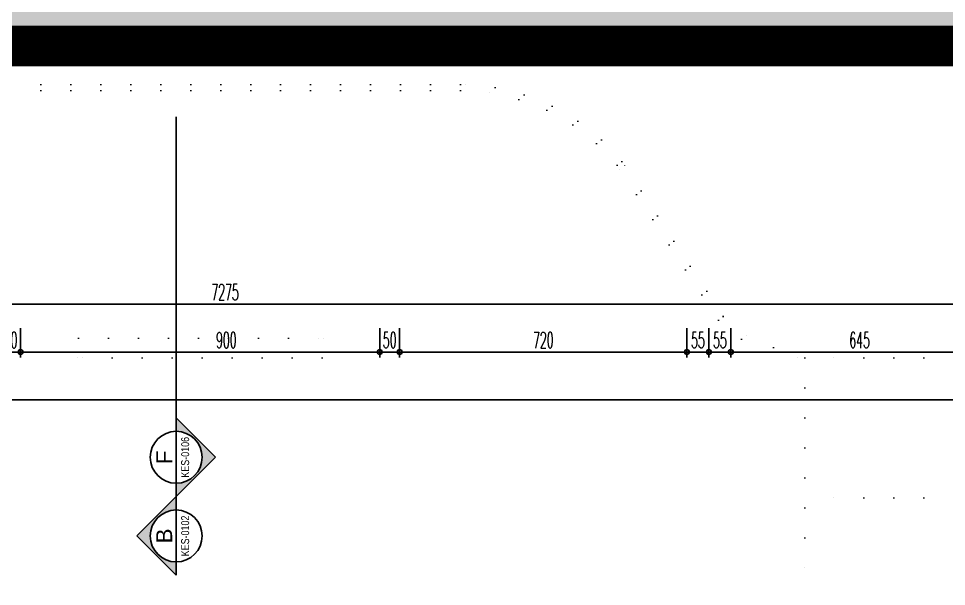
# Model space of a CAD drawing. Extents: x -5598 to 26293, y -3808 to 13850.
# Drawn here: x 6545 to 8870, y -1402 to 20 of the extents above; entities that cross this region are included whole.
import ezdxf
from ezdxf.enums import TextEntityAlignment as Align

# ---------------------------------------------------------------- set-up
doc = ezdxf.new("R2010")
doc.units = 0
doc.header["$LTSCALE"] = 100
doc.header["$MEASUREMENT"] = 0
doc.linetypes.add('DOT', pattern=[0.25, 0, -0.25])
doc.linetypes.add('HIDDEN2', pattern=[4.7625, 3.175, -1.5875])
for name, color, linetype in [('KOLON', 7, 'Continuous'), ('OLCU DIS', 7, 'Continuous'), ('SOLID', 7, 'Continuous'), ('TARAMA', 7, 'Continuous'), ('YAZI', 7, 'Continuous')]:
    doc.layers.add(name, color=color, linetype=linetype)
doc.layers.add('YOLLAR', color=7, linetype='Continuous', lineweight=15)
doc.styles.add('ARIAL', font='arial.ttf', dxfattribs={"width": 0.7})
doc.styles.add('olcu', font='romans.shx', dxfattribs={"width": 0.5})
doc.dimstyles.new('1-200', dxfattribs={"dimtxt": 40, "dimasz": 2, "dimexe": 0, "dimexo": 0, "dimgap": 10, "dimtad": 1, "dimdec": 4, "dimrnd": 0.1, "dimzin": 9, "dimdsep": 46, "dimtxsty": 'olcu', "dimblk1": 'SOL', "dimblk2": 'SAG', "dimsah": 1, "dimcen": 0, "dimse1": 1, "dimse2": 1, "dimclre": 13, "dimadec": 0, "dimazin": 0, "dimtfac": 1, "dimtdec": 4, "dimtix": 1, "dimtmove": 2, "dimatfit": 2, "dimldrblk": 'SOL', "dimfxl": 0, "dimtolj": 1, "dimarcsym": 0})
pattern_1 = [(45, (-5880, 61457.253), (-17.6776695, 17.6776695), []), (45, (-5862.322, 61457.253), (-17.6776695, 17.6776695), [12.5, -6.25])]

# ---------------------------------------------------------------- blocks, each defined once
blk = doc.blocks.new('*U568')
h = blk.add_hatch(color=256)
edge = h.paths.add_edge_path()
edge.add_arc((0, 0), 0.65, 0, 180)
edge.add_line((-0.65, 0), (-0.985, 0))
edge.add_line((-0.985, 0), (0, 0.985))
edge.add_line((0, 0.985), (0.985, 0))
edge.add_line((0.985, 0), (0.65, 0))
for p, q in [((0, 0.985), (-0.985, 0)), ((0, 0.985), (0.985, 0)), ((0.985, 0), (-0.985, 0))]:
    blk.add_line(p, q)
at = {"linetype": 'HIDDEN2', "ltscale": 0.2}
blk.add_line((0.985, 0), (8.523, 0), dxfattribs=at)
blk.add_circle((0, 0), 0.65)
at = {"style": 'ARIAL'}
blk.add_attdef('A', text='', height=0.4, dxfattribs=at).set_placement((0, 0.3), align=Align.MIDDLE_CENTER)
at = {"style": 'ARIAL', "width": 0.8}
blk.add_attdef('AL134', text='', height=0.2, dxfattribs=at).set_placement((0, -0.225), align=Align.MIDDLE_CENTER)
blk = doc.blocks.new('*U567')
h = blk.add_hatch(color=256)
edge = h.paths.add_edge_path()
edge.add_arc((0, 0), 0.65, 180, 360, ccw=False)
edge.add_line((-0.65, 0), (-0.985, 0))
edge.add_line((-0.985, 0), (0, -0.985))
edge.add_line((0, -0.985), (0.985, 0))
edge.add_line((0.985, 0), (0.65, 0))
for p, q in [((0.985, 0), (-0.985, 0)), ((0, -0.985), (-0.985, 0)), ((0, -0.985), (0.985, 0))]:
    blk.add_line(p, q)
at = {"linetype": 'HIDDEN2', "ltscale": 0.2}
blk.add_line((0.985, 0), (8.523, 0), dxfattribs=at)
blk.add_circle((0, 0), 0.65)
at = {"style": 'ARIAL'}
blk.add_attdef('A', text='', height=0.4, dxfattribs=at).set_placement((0, 0.3), align=Align.MIDDLE_CENTER)
at = {"style": 'ARIAL', "width": 0.8}
blk.add_attdef('AL134', text='', height=0.2, dxfattribs=at).set_placement((0, -0.225), align=Align.MIDDLE_CENTER)
blk = doc.blocks.new('KESIT YERLERI')
at = {"layer": 'YAZI', "color": 7, "xscale": 100, "yscale": 100, "zscale": 100, "rotation": 90}
for name, p, values in [('*U567', (10235, 7301.1), {'A': 'F', 'AL134': 'KES-0106'}), ('*U568', (10235, 7104.1), {'A': 'B', 'AL134': 'KES-0102'})]:
    blk.add_blockref(name, p, dxfattribs=at).add_auto_attribs(values)
blk = doc.blocks.new('*U550')
at = {"color": 0, "linetype": 'ByBlock', "ltscale": 3}
for p, q in [((1772.4, -12465), (467.7, -12465)), ((1772.4, -12480), (467.7, -12480)), ((2418.7, -13054.9), (2165.1, -12667)), ((2430.5, -13045.6), (2177.2, -12658.1)), ((815.6, -13100), (1425.6, -13100)), ((7740, -13135), (2634.1, -13135)), ((1425.6, -13150), (815.6, -13150)), ((7740, -13150), (2634, -13150))]:
    blk.add_line(p, q, dxfattribs=at)
at = {"color": 16, "linetype": 'ByBlock', "ltscale": 3}
for p, q in [((2635.3, -13150), (2635.3, -13750)), ((7740, -13500), (2635.3, -13500))]:
    blk.add_line(p, q, dxfattribs=at)
at = {"color": 0, "linetype": 'ByBlock', "ltscale": 3}
for centre, radius, start, end in [((1769.1, -12992.7), 527.7, 39.3523, 89.6464), ((1769.1, -12992.7), 512.7, 39.4421, 89.6413), ((2637.9, -12849.9), 300.2, 223.0968, 269.2613), ((2637.9, -12849.9), 285.2, 223.3551, 269.2421), ((815.6, -13125), 25, 90, 270), ((1425.6, -13125), 25, 270, 90)]:
    blk.add_arc(centre, radius, start, end, dxfattribs=at)
blk = doc.blocks.new('TASIYICI SISTEM (1.BODRUM KAT)')
at = {"layer": 'TARAMA'}
h = blk.add_hatch(dxfattribs=at)
h.set_pattern_fill('ANSI33', color=253, scale=100)
h.set_pattern_definition(pattern_1)
h.paths.add_polyline_path([(-3870, -12240), (-3940, -12240), (-3940, -12280), (-4720, -12280), (-4720, -12240), (-4790, -12240), (-4790, -12280), (-4935, -12280), (-4935, -12320), (-4890, -12320), (-4890, -12620), (-5290, -12620), (-5290, -12320), (-5245, -12320), (-5245, -12280), (-5290, -12280), (-5290, -11360), (-5320, -11360), (-5320, -12280), (-5850, -12280), (-5850, -11390), (-5530, -11390), (-5530, -11360), (-5850, -11360), (-5850, -10630), (-5790, -10630), (-5790, -10540), (-5880, -10540), (-5880, -12320), (-5330, -12320), (-5330, -12660), (-4850, -12660), (-4850, -12320), (-3910, -12320), (-3910, -12500), (-3340, -12500), (-3340, -12320), (-3060, -12320), (-3060, -12660), (-2455, -12660), (-2455, -12320), (4820, -12320), (4820, -12660), (5300, -12660), (5300, -12320), (6520, -12320), (6520, -12660), (7000, -12660), (7000, -12320), (7150, -12320), (7150, -12280), (7040, -12280), (7040, -12240), (6960, -12240), (6960, -12280), (6915, -12280), (6915, -12320), (6960, -12320), (6960, -12620), (6560, -12620), (6560, -12320), (6605, -12320), (6605, -12280), (6185, -12280), (6185, -12240), (6105, -12240), (6105, -12280), (5340, -12280), (5340, -12240), (5260, -12240), (5260, -12280), (5215, -12280), (5215, -12320), (5260, -12320), (5260, -12620), (4860, -12620), (4860, -12320), (4905, -12320), (4905, -12280), (4465, -12280), (4465, -12240), (4355, -12240), (4355, -12280), (3790, -12280), (3790, -12240), (3700, -12240), (3700, -12280), (3130, -12280), (3130, -12240), (3060, -12240), (3060, -12280), (2430, -12280), (2430, -12240), (2360, -12240), (2360, -12280), (1687.5, -12280), (1687.5, -12220), (1552.5, -12220), (1552.5, -12280), (687.5, -12280), (687.5, -12220), (552.5, -12220), (552.5, -12280), (-120, -12280), (-120, -12240), (-190, -12240), (-190, -12280), (-820, -12280), (-820, -12240), (-890, -12240), (-890, -12280), (-1470, -12280), (-1470, -12240), (-1540, -12240), (-1540, -12280), (-2170, -12280), (-2170, -12240), (-2240, -12240), (-2240, -12280), (-2665, -12280), (-2665, -12320), (-2620, -12320), (-2620, -12620), (-3020, -12620), (-3020, -12320), (-2975, -12320), (-2975, -12280), (-3020, -12280), (-3020, -12240), (-3090, -12240), (-3090, -12280), (-3380, -12280), (-3380, -12460), (-3870, -12460)])
h.paths.add_polyline_path([(-2595, -12320), (-2495, -12320), (-2495, -12620), (-2595, -12620)], flags=16)
h = blk.add_hatch(dxfattribs=at)
h.set_pattern_fill('ANSI33', color=253, scale=100)
h.set_pattern_definition(pattern_1)
h.paths.add_polyline_path([(5340, -12240), (5260, -12240), (5260, -12280), (5215, -12280), (5215, -12320), (5260, -12320), (5260, -12620), (4860, -12620), (4860, -12320), (4905, -12320), (4905, -12280), (4465, -12280), (4465, -12240), (4355, -12240), (4355, -12280), (3790, -12280), (3790, -12240), (3700, -12240), (3700, -12280), (3130, -12280), (3130, -12240), (3060, -12240), (3060, -12280), (2430, -12280), (2430, -12240), (2360, -12240), (2360, -12280), (1687.5, -12280), (1687.5, -12220), (1552.5, -12220), (1552.5, -12280), (687.5, -12280), (687.5, -12220), (552.5, -12220), (552.5, -12280), (-120, -12280), (-120, -12240), (-190, -12240), (-190, -12280), (-820, -12280), (-820, -12240), (-890, -12240), (-890, -12280), (-1470, -12280), (-1470, -12240), (-1540, -12240), (-1540, -12280), (-2170, -12280), (-2170, -12240), (-2240, -12240), (-2240, -12280), (-2665, -12280), (-2665, -12320), (-2620, -12320), (-2620, -12620), (-3020, -12620), (-3020, -12320), (-2975, -12320), (-2975, -12280), (-3020, -12280), (-3020, -12240), (-3090, -12240), (-3090, -12280), (-3380, -12280), (-3380, -12460), (-3870, -12460), (-3870, -12240), (-3940, -12240), (-3940, -12280), (-3983.9, -12280), (-3983.9, -12320), (-3910, -12320), (-3910, -12500), (-3340, -12500), (-3340, -12320), (-3060, -12320), (-3060, -12660), (-2455, -12660), (-2455, -12320), (4820, -12320), (4820, -12660), (5300, -12660), (5300, -12320), (6520, -12320), (6520, -12660), (7000, -12660), (7000, -12320), (7150, -12320), (7150, -12280), (7040, -12280), (7040, -12240), (6960, -12240), (6960, -12280), (6915, -12280), (6915, -12320), (6960, -12320), (6960, -12620), (6560, -12620), (6560, -12320), (6605, -12320), (6605, -12280), (6185, -12280), (6185, -12240), (6105, -12240), (6105, -12280), (5340, -12280)])
h.paths.add_polyline_path([(-2495, -12320), (-2495, -12620), (-2595, -12620), (-2595, -12320)], flags=16)
at = {"layer": 'KOLON', "color": 4, "ltscale": 5}
blk.add_lwpolyline([(-2455, -12320), (4820, -12320), (4820, -12660), (5300, -12660), (5300, -12320), (6520, -12320)], dxfattribs=at)
blk = doc.blocks.new('SOL')
at = {"color": 0}
for p, q in [((0, 30), (0, -7)), ((7.6, 0), (-7, 0))]:
    blk.add_line(p, q, dxfattribs=at)
blk.add_circle((0, 0), 3, dxfattribs=at)
blk = doc.blocks.new('SAG')
at = {"color": 0}
for p, q in [((7.6, 0), (-7, 0)), ((0, -30), (0, 7))]:
    blk.add_line(p, q, dxfattribs=at)
blk.add_circle((0, 0), 3, dxfattribs=at)
blk = doc.blocks.new('*D278')
at = {"layer": 'OLCU DIS', "color": 0, "lineweight": -2, "transparency": 16777216}
blk.add_line((10698, -695), (3427, -695), dxfattribs=at)
at = {"layer": 'OLCU DIS', "color": 0, "lineweight": -2, "transparency": 16777216, "xscale": 2, "yscale": 2, "zscale": 2, "rotation": 180}
blk.add_blockref('SAG', (3425, -695), dxfattribs=at)
at = {"layer": 'OLCU DIS', "color": 0, "lineweight": -2, "transparency": 16777216, "xscale": 2, "yscale": 2, "zscale": 2}
blk.add_blockref('SOL', (10700, -695), dxfattribs=at)
at = {"layer": 'OLCU DIS', "color": 0, "transparency": 16777216, "insert": (7062.5, -665), "char_height": 40, "attachment_point": 5, "style": 'olcu'}
blk.add_mtext('\\A1;7275', dxfattribs=at)
blk = doc.blocks.new('*D304')
at = {"layer": 'OLCU DIS', "color": 0, "lineweight": -2, "transparency": 16777216}
blk.add_line((8973, -815), (8332, -815), dxfattribs=at)
at = {"layer": 'OLCU DIS', "color": 0, "lineweight": -2, "transparency": 16777216, "xscale": 2, "yscale": 2, "zscale": 2, "rotation": 180}
blk.add_blockref('SAG', (8330, -815), dxfattribs=at)
at = {"layer": 'OLCU DIS', "color": 0, "lineweight": -2, "transparency": 16777216, "xscale": 2, "yscale": 2, "zscale": 2}
blk.add_blockref('SOL', (8975, -815), dxfattribs=at)
at = {"layer": 'OLCU DIS', "color": 0, "transparency": 16777216, "insert": (8652.5, -785), "char_height": 40, "attachment_point": 5, "style": 'olcu'}
blk.add_mtext('\\A1;645', dxfattribs=at)
blk = doc.blocks.new('*D305')
at = {"layer": 'OLCU DIS', "color": 0, "lineweight": -2, "transparency": 16777216}
blk.add_line((8328, -815), (8277, -815), dxfattribs=at)
at = {"layer": 'OLCU DIS', "color": 0, "lineweight": -2, "transparency": 16777216, "xscale": 2, "yscale": 2, "zscale": 2, "rotation": 180}
blk.add_blockref('SAG', (8275, -815), dxfattribs=at)
at = {"layer": 'OLCU DIS', "color": 0, "lineweight": -2, "transparency": 16777216, "xscale": 2, "yscale": 2, "zscale": 2}
blk.add_blockref('SOL', (8330, -815), dxfattribs=at)
at = {"layer": 'OLCU DIS', "color": 0, "transparency": 16777216, "insert": (8302.5, -785), "char_height": 40, "attachment_point": 5, "style": 'olcu'}
blk.add_mtext('\\A1;55', dxfattribs=at)
blk = doc.blocks.new('*D306')
at = {"layer": 'OLCU DIS', "color": 0, "lineweight": -2, "transparency": 16777216}
blk.add_line((8273, -815), (8222, -815), dxfattribs=at)
at = {"layer": 'OLCU DIS', "color": 0, "lineweight": -2, "transparency": 16777216, "xscale": 2, "yscale": 2, "zscale": 2, "rotation": 180}
blk.add_blockref('SAG', (8220, -815), dxfattribs=at)
at = {"layer": 'OLCU DIS', "color": 0, "lineweight": -2, "transparency": 16777216, "xscale": 2, "yscale": 2, "zscale": 2}
blk.add_blockref('SOL', (8275, -815), dxfattribs=at)
at = {"layer": 'OLCU DIS', "color": 0, "transparency": 16777216, "insert": (8247.5, -785), "char_height": 40, "attachment_point": 5, "style": 'olcu'}
blk.add_mtext('\\A1;55', dxfattribs=at)
blk = doc.blocks.new('*D307')
at = {"layer": 'OLCU DIS', "color": 0, "lineweight": -2, "transparency": 16777216}
blk.add_line((8218, -815), (7502, -815), dxfattribs=at)
at = {"layer": 'OLCU DIS', "color": 0, "lineweight": -2, "transparency": 16777216, "xscale": 2, "yscale": 2, "zscale": 2, "rotation": 180}
blk.add_blockref('SAG', (7500, -815), dxfattribs=at)
at = {"layer": 'OLCU DIS', "color": 0, "lineweight": -2, "transparency": 16777216, "xscale": 2, "yscale": 2, "zscale": 2}
blk.add_blockref('SOL', (8220, -815), dxfattribs=at)
at = {"layer": 'OLCU DIS', "color": 0, "transparency": 16777216, "insert": (7860, -785), "char_height": 40, "attachment_point": 5, "style": 'olcu'}
blk.add_mtext('\\A1;720', dxfattribs=at)
blk = doc.blocks.new('*D308')
at = {"layer": 'OLCU DIS', "color": 0, "lineweight": -2, "transparency": 16777216}
blk.add_line((7500, -815), (7450, -815), dxfattribs=at)
at = {"layer": 'OLCU DIS', "color": 0, "transparency": 16777216, "insert": (7475, -785), "char_height": 40, "attachment_point": 5, "style": 'olcu'}
blk.add_mtext('\\A1;50', dxfattribs=at)
blk = doc.blocks.new('*D309')
at = {"layer": 'OLCU DIS', "color": 0, "lineweight": -2, "transparency": 16777216}
blk.add_line((7448, -815), (6552, -815), dxfattribs=at)
at = {"layer": 'OLCU DIS', "color": 0, "lineweight": -2, "transparency": 16777216, "xscale": 2, "yscale": 2, "zscale": 2, "rotation": 180}
blk.add_blockref('SAG', (6550, -815), dxfattribs=at)
at = {"layer": 'OLCU DIS', "color": 0, "lineweight": -2, "transparency": 16777216, "xscale": 2, "yscale": 2, "zscale": 2}
blk.add_blockref('SOL', (7450, -815), dxfattribs=at)
at = {"layer": 'OLCU DIS', "color": 0, "transparency": 16777216, "insert": (7065.6, -785), "char_height": 40, "attachment_point": 5, "style": 'olcu'}
blk.add_mtext('\\A1;900', dxfattribs=at)
blk = doc.blocks.new('*D310')
at = {"layer": 'OLCU DIS', "color": 0, "lineweight": -2, "transparency": 16777216}
blk.add_line((6550, -815), (6500, -815), dxfattribs=at)
at = {"layer": 'OLCU DIS', "color": 0, "transparency": 16777216, "insert": (6525, -785), "char_height": 40, "attachment_point": 5, "style": 'olcu'}
blk.add_mtext('\\A1;50', dxfattribs=at)
blk = doc.blocks.new('*D332')
at = {"layer": 'OLCU DIS', "color": 0, "lineweight": -2, "transparency": 16777216}
blk.add_line((21268, -935), (-2968, -935), dxfattribs=at)
at = {"layer": 'OLCU DIS', "color": 0, "lineweight": -2, "transparency": 16777216, "xscale": 2, "yscale": 2, "zscale": 2, "rotation": 180}
blk.add_blockref('SAG', (-2970, -935), dxfattribs=at)
at = {"layer": 'OLCU DIS', "color": 0, "lineweight": -2, "transparency": 16777216, "xscale": 2, "yscale": 2, "zscale": 2}
blk.add_blockref('SOL', (21270, -935), dxfattribs=at)
at = {"layer": 'OLCU DIS', "color": 0, "transparency": 16777216, "insert": (9295.6, -905), "char_height": 40, "attachment_point": 5, "style": 'olcu'}
blk.add_mtext('\\A1;24240', dxfattribs=at)

msp = doc.modelspace()

# ---------------------------------------------------------------- linework, layer by layer
at = {"layer": 'SOLID', "color": 251, "const_width": 100}
msp.add_lwpolyline([(12930, -2170.58484), (12930, -390), (12350, -390), (12350, -50), (11230, -50), (11230, -390), (10650, -390), (10650, -50), (3475, -50), (3475, -390), (2770, -390), (2770, -50), (2590, -50), (2590, -230), (1920, -230), (1920, -50), (1080, -50), (1080, -390), (500, -390), (500, -50), (-50, -50), (-50, 1700), (-2990.23412, 1700)], dxfattribs=at)

# ---------------------------------------------------------------- block references
at = {"layer": 'KOLON'}
msp.add_blockref('TASIYICI SISTEM (1.BODRUM KAT)', (5880, 12320), dxfattribs=at)
at = {"layer": 'YAZI'}
msp.add_blockref('KESIT YERLERI', (-3295, -8379.7089), dxfattribs=at)
at = {"layer": 'YOLLAR', "color": 9, "linetype": 'DOT'}
msp.add_blockref('*U550', (5880, 12320.00004), dxfattribs=at)

# ---------------------------------------------------------------- dimensions: what is measured, and where the dimension line sits
at = {"layer": 'OLCU DIS', "color": 7}
for base, p1, p2, picture, middle in [((-2970, -935), (21270, -635), (-2970, 7535), '*D332', (9295.63768, -905)), ((6550, -815), (7450, -815), (6550, -815), '*D309', (7065.61143, -785))]:
    dim = msp.add_linear_dim(base=base, p1=p1, p2=p2, dimstyle='1-200', dxfattribs=at)
    dim.commit()
    dim.dimension.update_dxf_attribs({"geometry": picture, "text_midpoint": middle, "dimtype": 160})
for base, p1, p2, picture, middle in [((3425, -695), (10700, 0), (3425, 0), '*D278', (7062.5, -665)), ((6500, -815), (6550, -815), (6500, -815), '*D310', (6525, -785)), ((7450, -815), (7500, -815), (7450, -815), '*D308', (7475, -785)), ((7500, -815), (8220, -815), (7500, -815), '*D307', (7860, -785)), ((8220, -815), (8275, -815), (8220, -815), '*D306', (8247.5, -785)), ((8275, -815), (8330, -815), (8275, -815), '*D305', (8302.5, -785)), ((8330, -815), (8975, -815), (8330, -815), '*D304', (8652.5, -785))]:
    dim = msp.add_linear_dim(base=base, p1=p1, p2=p2, dimstyle='1-200', dxfattribs=at)
    dim.commit()
    dim.dimension.update_dxf_attribs({"geometry": picture, "text_midpoint": middle})

doc.saveas('drawing.dxf')
